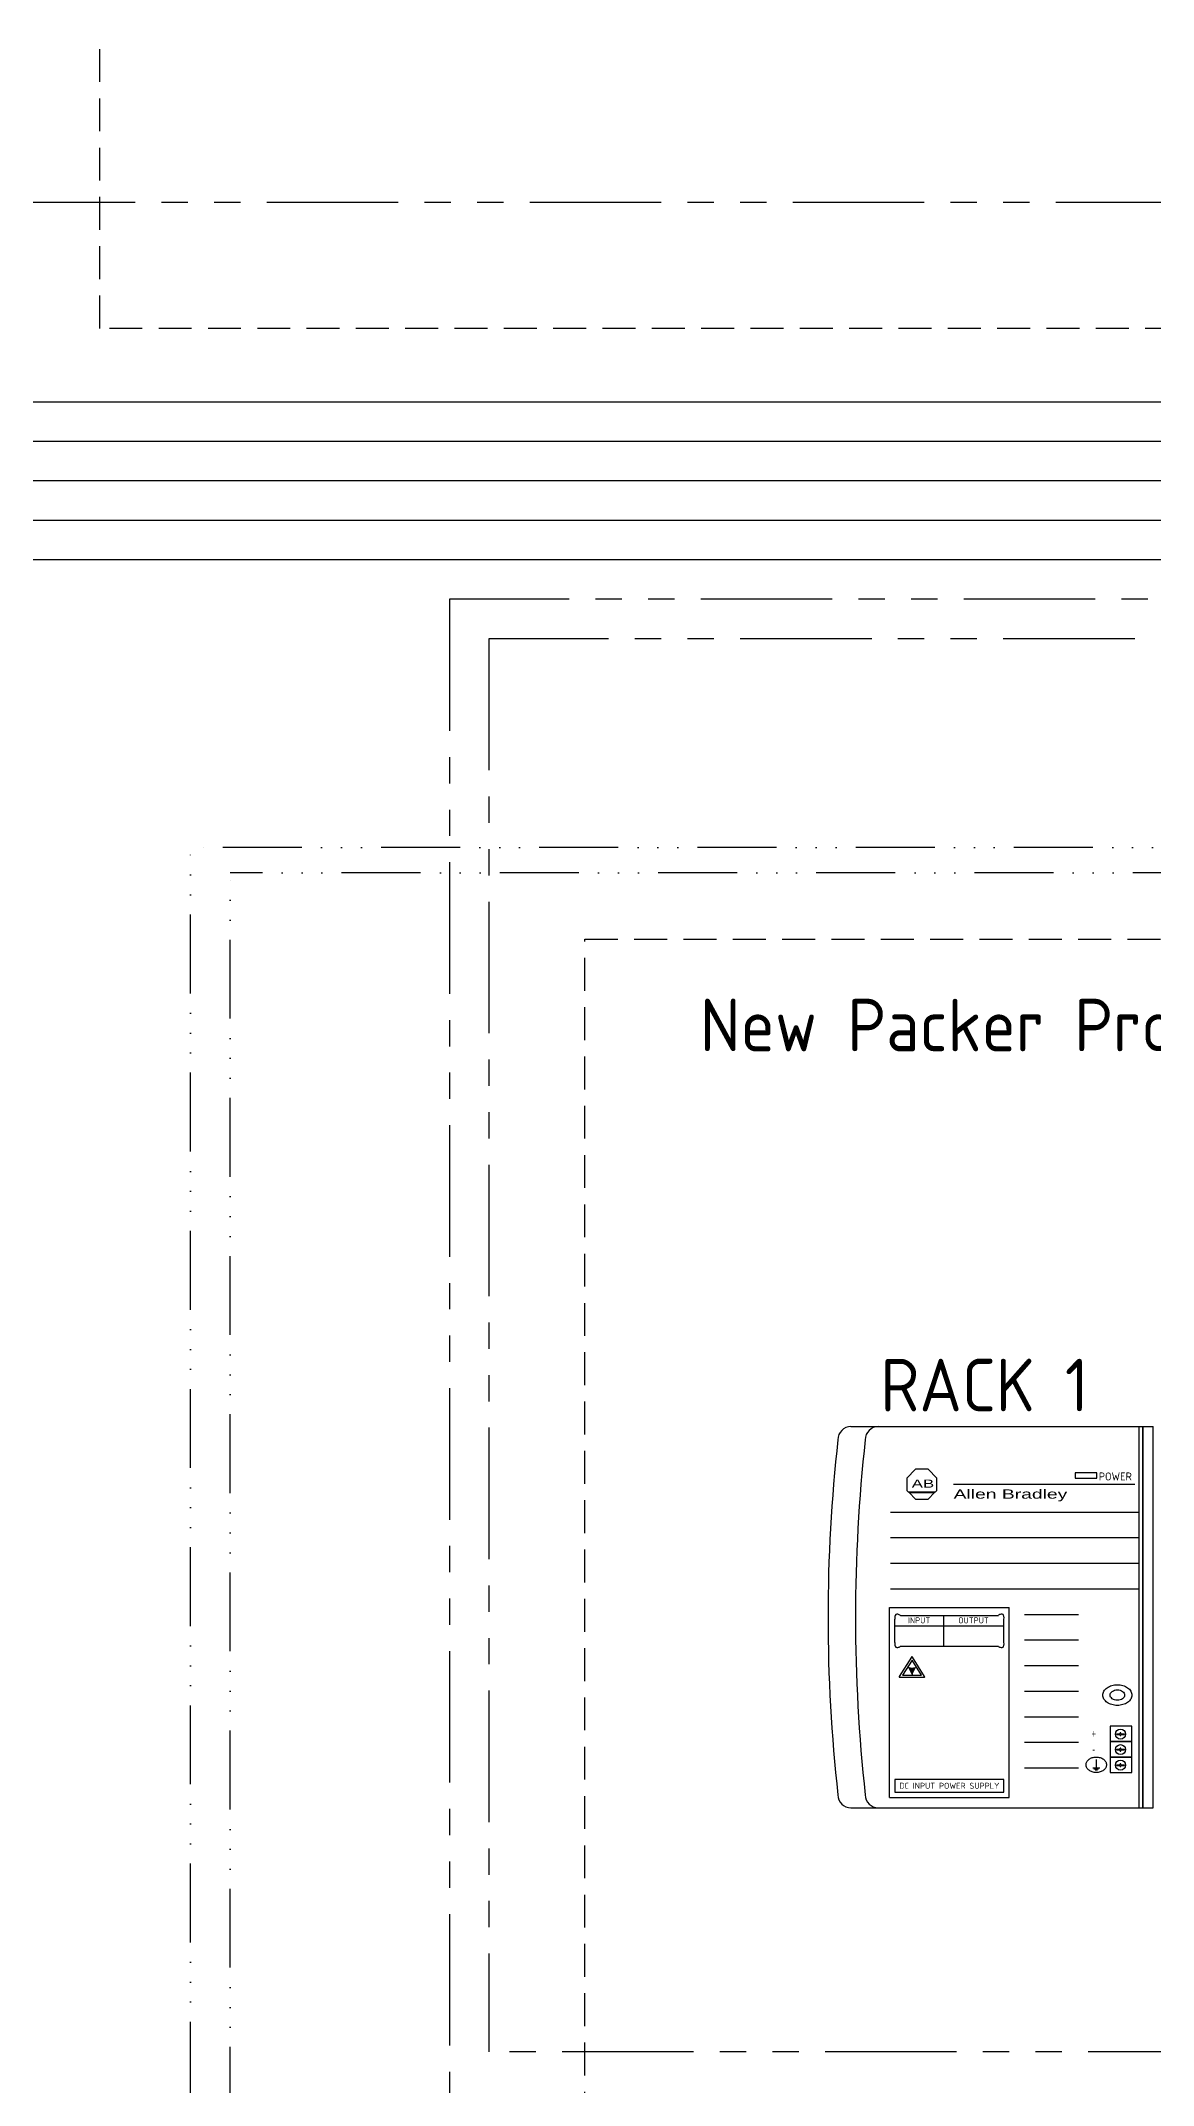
# Model space of a CAD drawing. Header units: inches. Extents: x -3706 to 19254, y 6721 to 14509.
# Drawn here: x 9814 to 10660, y 10997 to 12552 of the extents above; entities that cross this region are included whole.
import ezdxf
from ezdxf.enums import TextEntityAlignment as Align

# ---------------------------------------------------------------- set-up
doc = ezdxf.new("R2010")
doc.units = ezdxf.units.IN
doc.header["$LTSCALE"] = 100
doc.header["$MEASUREMENT"] = 0
for name, pattern in [('ACAD_ISO14W100', [24, 12, -3, 0, -3, 0, -3, 0, -3]), ('HIDDEN', [0.375, 0.25, -0.125]), ('PHANTOM', [2.5, 1.25, -0.25, 0.25, -0.25, 0.25, -0.25])]:
    doc.linetypes.add(name, pattern=pattern)
doc.layers.add('STEXT', color=2, linetype='Continuous')
doc.styles.add('ALLEN', font='swissi.ttf', dxfattribs={"width": 1.5})
doc.styles.add('ISO3098B', font='iso3098b.shx')
doc.styles.add('STYLE1', font='isocp2.shx', dxfattribs={"height": 25})

# ---------------------------------------------------------------- blocks, each defined once
blk = doc.blocks.new('1756-POWER SUPPLY')
at = {"color": 0}
for p, q in [((5018.78, 3911.3), (5133.65, 3911.3)), ((5129.7, 3766.3), (5129.7, 3911.3)), ((5133.65, 3766.3), (5133.65, 3911.3)), ((5033.76, 3878.81), (5128.32, 3878.81)), ((5033.76, 3869.08), (5128.32, 3869.08)), ((5033.76, 3859.36), (5128.32, 3859.36)), ((5033.76, 3849.63), (5128.32, 3849.63)), ((5084.7, 3839.9), (5105.31, 3839.9)), ((5084.7, 3830.18), (5105.31, 3830.18)), ((5084.7, 3820.45), (5105.31, 3820.45)), ((5084.7, 3810.72), (5105.31, 3810.72)), ((5084.7, 3800.99), (5105.31, 3800.99)), ((5084.7, 3791.27), (5105.31, 3791.27)), ((5084.7, 3781.54), (5105.31, 3781.54)), ((5018.78, 3766.3), (5133.65, 3766.3))]:
    blk.add_line(p, q, dxfattribs=at)
at = {"color": 7, "linetype": 'Continuous'}
for p, q in [((5128.32, 3766.3), (5128.32, 3911.3)), ((5129.7, 3911.3), (5129.7, 3766.3)), ((5129.7, 3911.3), (5129.7, 3766.3)), ((5057.8, 3889.38), (5126.74, 3889.38)), ((5035.5, 3835.59), (5076.87, 3835.59)), ((5037.57, 3839.53), (5074.8, 3839.53)), ((5037.57, 3827.75), (5074.8, 3827.75)), ((5117.29, 3791.54), (5125.56, 3791.54)), ((5117.29, 3785.64), (5125.56, 3785.64))]:
    blk.add_line(p, q, dxfattribs=at)
for p, q in [((5040.54, 3886.5), (5050.91, 3886.5)), ((5040.86, 3886.19), (5050.59, 3886.19)), ((5119.36, 3794.48), (5119.36, 3794.48)), ((5119.36, 3794.23), (5119.36, 3794.23)), ((5119.7, 3794.48), (5121.13, 3794.48)), ((5119.7, 3794.23), (5121.13, 3794.23)), ((5121.13, 3796.25), (5121.13, 3796.25)), ((5121.13, 3794.48), (5121.13, 3794.89)), ((5121.13, 3793.82), (5121.13, 3794.23)), ((5121.38, 3796.25), (5121.38, 3796.25)), ((5121.38, 3794.48), (5121.38, 3794.89)), ((5121.38, 3794.48), (5122.81, 3794.48)), ((5121.38, 3793.82), (5121.38, 3794.23)), ((5121.38, 3794.23), (5122.81, 3794.23)), ((5123.15, 3794.48), (5123.15, 3794.48)), ((5123.15, 3794.23), (5123.15, 3794.23)), ((5119.36, 3788.59), (5119.36, 3788.59)), ((5119.36, 3788.34), (5119.36, 3788.34)), ((5119.7, 3788.59), (5121.13, 3788.59)), ((5119.7, 3788.34), (5121.13, 3788.34)), ((5121.13, 3792.46), (5121.13, 3792.47)), ((5121.13, 3788.59), (5121.13, 3789)), ((5121.13, 3787.93), (5121.13, 3788.34)), ((5121.38, 3792.46), (5121.38, 3792.47)), ((5121.38, 3788.59), (5121.38, 3789)), ((5121.38, 3788.59), (5122.81, 3788.59)), ((5121.38, 3787.93), (5121.38, 3788.34)), ((5121.38, 3788.34), (5122.81, 3788.34)), ((5123.15, 3788.59), (5123.15, 3788.59)), ((5123.15, 3788.34), (5123.15, 3788.34)), ((5119.36, 3782.7), (5119.36, 3782.7)), ((5119.36, 3782.45), (5119.36, 3782.45)), ((5119.7, 3782.7), (5121.13, 3782.7)), ((5119.7, 3782.45), (5121.13, 3782.45)), ((5121.13, 3782.7), (5121.13, 3783.11)), ((5121.13, 3782.04), (5121.13, 3782.45)), ((5121.38, 3782.7), (5121.38, 3783.11)), ((5121.38, 3782.7), (5122.81, 3782.7)), ((5121.38, 3782.04), (5121.38, 3782.45)), ((5121.38, 3782.45), (5122.81, 3782.45)), ((5123.15, 3782.7), (5123.15, 3782.7)), ((5123.15, 3782.45), (5123.15, 3782.45))]:
    blk.add_line(p, q)
at = {"color": 1, "linetype": 'Continuous'}
for p, q in [((5033.44, 3842.48), (5078.94, 3842.48)), ((5125.56, 3797.43), (5117.29, 3797.43)), ((5117.29, 3797.43), (5117.29, 3791.54)), ((5125.56, 3791.54), (5125.56, 3797.43)), ((5117.29, 3791.54), (5117.29, 3785.64)), ((5125.56, 3791.54), (5117.29, 3791.54)), ((5125.56, 3785.64), (5125.56, 3791.54)), ((5117.29, 3785.64), (5117.29, 3779.75)), ((5125.56, 3785.64), (5117.29, 3785.64)), ((5117.29, 3779.75), (5125.56, 3779.75)), ((5125.56, 3779.75), (5125.56, 3785.64)), ((5033.44, 3770.3), (5078.94, 3770.3))]:
    blk.add_line(p, q, dxfattribs=at)
for points in [[(5050.91, 3886.5), (5051.42, 3887.02), (5051.42, 3891.74), (5048.09, 3895.08), (5043.36, 3895.08), (5040.03, 3891.74), (5040.03, 3887.02), (5040.54, 3886.5)], [(5040.86, 3886.19), (5043.36, 3883.68), (5048.09, 3883.68), (5050.59, 3886.19)]]:
    blk.add_lwpolyline(points)
at = {"color": 7, "linetype": 'Continuous'}
for points in [[(5103.99, 3891.73), (5112.27, 3891.73), (5112.27, 3893.69), (5103.99, 3893.69)], [(5041.99, 3822.46), (5038.4, 3816.73), (5045.58, 3816.73)], [(5035.5, 3772.33), (5076.87, 3772.33), (5076.87, 3777.11), (5035.5, 3777.11)]]:
    blk.add_lwpolyline(points, close=True, dxfattribs=at)
at = {"color": 1, "linetype": 'Continuous'}
for points in [[(5033.44, 3770.3), (5033.44, 3842.48)], [(5078.94, 3770.3), (5078.94, 3842.48)]]:
    blk.add_lwpolyline(points, dxfattribs=at)
at = {"color": 7, "linetype": 'Continuous'}
for points in [[(5037.58, 3839.53, 0.07101), (5036.56, 3839.92, 0.198286), (5035.81, 3839.79, 0.198286), (5035.44, 3839.12, 0.095566), (5035.5, 3838.06, 0.055979)], [(5076.87, 3838.06, 0.098669), (5076.94, 3839.16, 0.198286), (5076.57, 3839.82, 0.198286), (5075.82, 3839.96, 0.098669), (5074.8, 3839.53, 0.055979)], [(5035.5, 3829.22, 0.098669), (5035.44, 3828.12, 0.198286), (5035.8, 3827.46, 0.198286), (5036.55, 3827.32, 0.098669), (5037.57, 3827.75, 0.055979)], [(5074.8, 3827.75, 0.098669), (5075.82, 3827.32, 0.198286), (5076.57, 3827.46, 0.198286), (5076.94, 3828.12, 0.098669), (5076.87, 3829.22, 0.055979)]]:
    blk.add_lwpolyline(points, format="xyb", dxfattribs=at)
for points in [[(5035.5, 3829.22), (5035.5, 3838.06)], [(5054.12, 3827.75), (5054.12, 3839.53)], [(5076.87, 3829.22), (5076.87, 3838.06)], [(5041.99, 3818.94), (5041.99, 3816.73)], [(5110.72, 3781.6), (5113.32, 3781.6)], [(5111.16, 3781.17), (5112.89, 3781.17)], [(5111.59, 3780.73), (5112.45, 3780.73)], [(5112.02, 3784.66), (5112.02, 3781.6)]]:
    blk.add_lwpolyline(points, dxfattribs=at)
for points in [[(5037.15, 3816.29, 0.57735), (5037.35, 3815.96), (5046.58, 3815.96, 0.57735), (5046.79, 3816.29), (5042.17, 3823.66, 0.577349), (5041.76, 3823.66)], [(5114.53, 3809.21, -0.132462), (5114.95, 3810.71, -0.10669), (5116.15, 3811.99, -0.083191), (5117.94, 3812.84, -0.071839), (5120.05, 3813.14, -0.071839), (5122.16, 3812.84, -0.083191), (5123.95, 3811.99, -0.10669), (5125.14, 3810.71, -0.132462), (5125.56, 3809.21, -0.132462), (5125.14, 3807.71, -0.10669), (5123.95, 3806.43, -0.083191), (5122.16, 3805.58, -0.071839), (5120.05, 3805.28, -0.071839), (5117.94, 3805.58, -0.083191), (5116.15, 3806.43, -0.10669), (5114.95, 3807.71, -0.132462)], [(5117.29, 3809.21, -0.132462), (5117.5, 3809.96, -0.10669), (5118.1, 3810.6, -0.083191), (5118.99, 3811.03, -0.071839), (5120.05, 3811.18, -0.071839), (5121.1, 3811.03, -0.083191), (5122, 3810.6, -0.10669), (5122.6, 3809.96, -0.132462), (5122.81, 3809.21, -0.132462), (5122.6, 3808.46, -0.10669), (5122, 3807.82, -0.083191), (5121.1, 3807.4, -0.071839), (5120.05, 3807.25, -0.071839), (5118.99, 3807.4, -0.083191), (5118.1, 3807.82, -0.10669), (5117.5, 3808.46, -0.132462)], [(5108.13, 3782.7, -0.125788), (5108.43, 3783.83, -0.105927), (5109.27, 3784.78, -0.08626), (5110.53, 3785.42, -0.076135), (5112.02, 3785.64, -0.076135), (5113.51, 3785.42, -0.08626), (5114.77, 3784.78, -0.105927), (5115.62, 3783.83, -0.125788), (5115.91, 3782.7, -0.125788), (5115.62, 3781.57, -0.105927), (5114.77, 3780.61, -0.08626), (5113.51, 3779.98, -0.076135), (5112.02, 3779.75, -0.076135), (5110.53, 3779.98, -0.08626), (5109.27, 3780.61, -0.105927), (5108.43, 3781.57, -0.125788)]]:
    blk.add_lwpolyline(points, format="xyb", close=True, dxfattribs=at)
for centre in [(5121.25, 3794.36), (5121.25, 3788.47), (5121.25, 3782.57)]:
    blk.add_circle(centre, 1.9)
at = {"color": 0}
for centre, radius, start, end in [((5018.78, 3906.3), 5, 90, 180), ((5029.22, 3906.3), 5, 90, 180), ((5620.4, 3838.8), 610.35, 173.65057, 186.34943), ((5630.83, 3838.8), 610.35, 173.65057, 186.34943), ((5018.78, 3771.3), 5, 180, 270), ((5029.22, 3771.3), 5, 180, 270)]:
    blk.add_arc(centre, radius, start, end, dxfattribs=at)
for centre, radius, start, end in [((5121.25, 3794.36), 1.56, 175.41167, 184.58833), ((5121.25, 3794.36), 0.55, 76.86941, 103.13059), ((5121.25, 3794.36), 0.55, 256.86941, 283.13059), ((5121.25, 3794.36), 1.56, 355.41167, 4.58833), ((5121.25, 3788.47), 1.56, 175.41167, 184.58833), ((5121.25, 3788.47), 0.55, 76.86941, 103.13059), ((5121.25, 3788.47), 0.55, 256.86941, 283.13059), ((5121.25, 3788.47), 1.56, 355.41167, 4.58833), ((5121.25, 3782.57), 1.56, 175.41167, 184.58833), ((5121.25, 3782.57), 0.55, 76.86941, 103.13059), ((5121.25, 3782.57), 0.55, 256.86941, 283.13059), ((5121.25, 3782.57), 1.56, 355.41167, 4.58833)]:
    blk.add_arc(centre, radius, start, end)
for points in [[(5041.99, 3816.73), (5040.91, 3819.5), (5040.35, 3820.02)], [(5041.99, 3816.73), (5040.35, 3820.02), (5041.15, 3819.73)], [(5041.99, 3816.73), (5041.37, 3818.9), (5040.91, 3819.5)], [(5041.99, 3816.73), (5041.15, 3819.73), (5041.99, 3819.63)], [(5041.99, 3816.73), (5041.71, 3818.22), (5041.37, 3818.9)], [(5041.99, 3816.73), (5041.92, 3817.49), (5041.71, 3818.22)], [(5041.99, 3816.73), (5042.83, 3819.73), (5043.63, 3820.02)], [(5041.99, 3816.73), (5043.63, 3820.02), (5043.07, 3819.5)], [(5041.99, 3816.73), (5041.99, 3819.63), (5042.83, 3819.73)], [(5041.99, 3816.73), (5043.07, 3819.5), (5042.61, 3818.9)], [(5041.99, 3816.73), (5042.61, 3818.9), (5042.27, 3818.22)], [(5041.99, 3816.73), (5042.27, 3818.22), (5042.06, 3817.49)], [(5041.99, 3816.73), (5042.06, 3817.49), (5041.99, 3816.73)]]:
    blk.add_solid(points)
at = {"color": 7, "style": 'ALLEN', "width": 1.5}
blk.add_text('AB', height=3.044, dxfattribs=at).set_placement((5046.13, 3889.62), align=Align.MIDDLE_CENTER)
at = {"color": 7, "width": 0.75}
for s, p in [('+', (5111.09, 3794.48)), ('-', (5111.09, 3788.59))]:
    blk.add_text(s, height=3.04, dxfattribs=at).set_placement(p, align=Align.MIDDLE_CENTER)
at = {"layer": 'STEXT', "color": 2, "style": 'ALLEN', "width": 1.5}
blk.add_text('Allen Bradley', height=3.5, dxfattribs=at).set_placement((5057.8, 3885.66), align=Align.MIDDLE_LEFT)
at = {"layer": 'STEXT', "color": 2, "style": 'ISO3098B'}
blk.add_text('POWER', height=3.044, dxfattribs=at).set_placement((5125.56, 3892.34), align=Align.MIDDLE_RIGHT)
for s, height, p in [('INPUT', 2.283, (5044.67, 3837.63)), ('OUTPUT', 2.283, (5065.35, 3837.63)), ('DC INPUT POWER SUPPLY', 2.2827, (5056.19, 3774.72))]:
    blk.add_text(s, height=height, dxfattribs=at).set_placement(p, align=Align.MIDDLE_CENTER)

msp = doc.modelspace()

# ---------------------------------------------------------------- linework, layer by layer
at = {"color": 1, "linetype": 'PHANTOM', "ltscale": 0.8}
for p, q in [((10886.1, 12429), (8989, 12429)), ((10125.1, 12127.2), (10125.1, 8571.7)), ((12216.1, 12127.2), (10125.1, 12127.2)), ((12246.1, 12097.2), (10155.1, 12097.2)), ((10155.1, 12097.2), (10155.1, 11022.5)), ((11910.7, 11022.5), (10155.1, 11022.5))]:
    msp.add_line(p, q, dxfattribs=at)
at = {"color": 2}
for p, q in [((12036.1, 12277.2), (9325.9, 12277.2)), ((12066.1, 12247.2), (9355.9, 12247.2)), ((12096.1, 12217.2), (9385.9, 12217.2)), ((12126.1, 12187.2), (9415.9, 12187.2)), ((12156.1, 12157.2), (9445.9, 12157.2))]:
    msp.add_line(p, q, dxfattribs=at)
at = {"color": 20, "linetype": 'ACAD_ISO14W100', "ltscale": 0.05}
for p, q in [((12298.5, 11938.4), (9928.3, 11938.4)), ((9928.3, 9541.8), (9928.3, 11938.4)), ((12268.5, 11919.2), (9958.3, 11919.2)), ((9958.3, 9522.6), (9958.3, 11919.2))]:
    msp.add_line(p, q, dxfattribs=at)
at = {"color": 8, "linetype": 'HIDDEN'}
for points in [[(9859.2, 14398.4), (13491.5, 14398.4), (13491.5, 12333.2), (9859.2, 12333.2)], [(10228.1, 11868.7), (12753.6, 11868.7), (12753.6, 10067), (10228.1, 10067)]]:
    msp.add_lwpolyline(points, close=True, dxfattribs=at)

# ---------------------------------------------------------------- block references
at = {"color": 0, "xscale": 2, "yscale": 2, "zscale": 2}
msp.add_blockref('1756-POWER SUPPLY', (392.8, 3675.4), dxfattribs=at)

# ---------------------------------------------------------------- texts
at = {"style": 'STYLE1'}
for s, p in [('New Packer Process', (10315.5, 11783.4)), ('RACK 1', (10452.7, 11509.6))]:
    msp.add_text(s, height=40, dxfattribs=at).set_placement(p)

doc.saveas('drawing.dxf')
